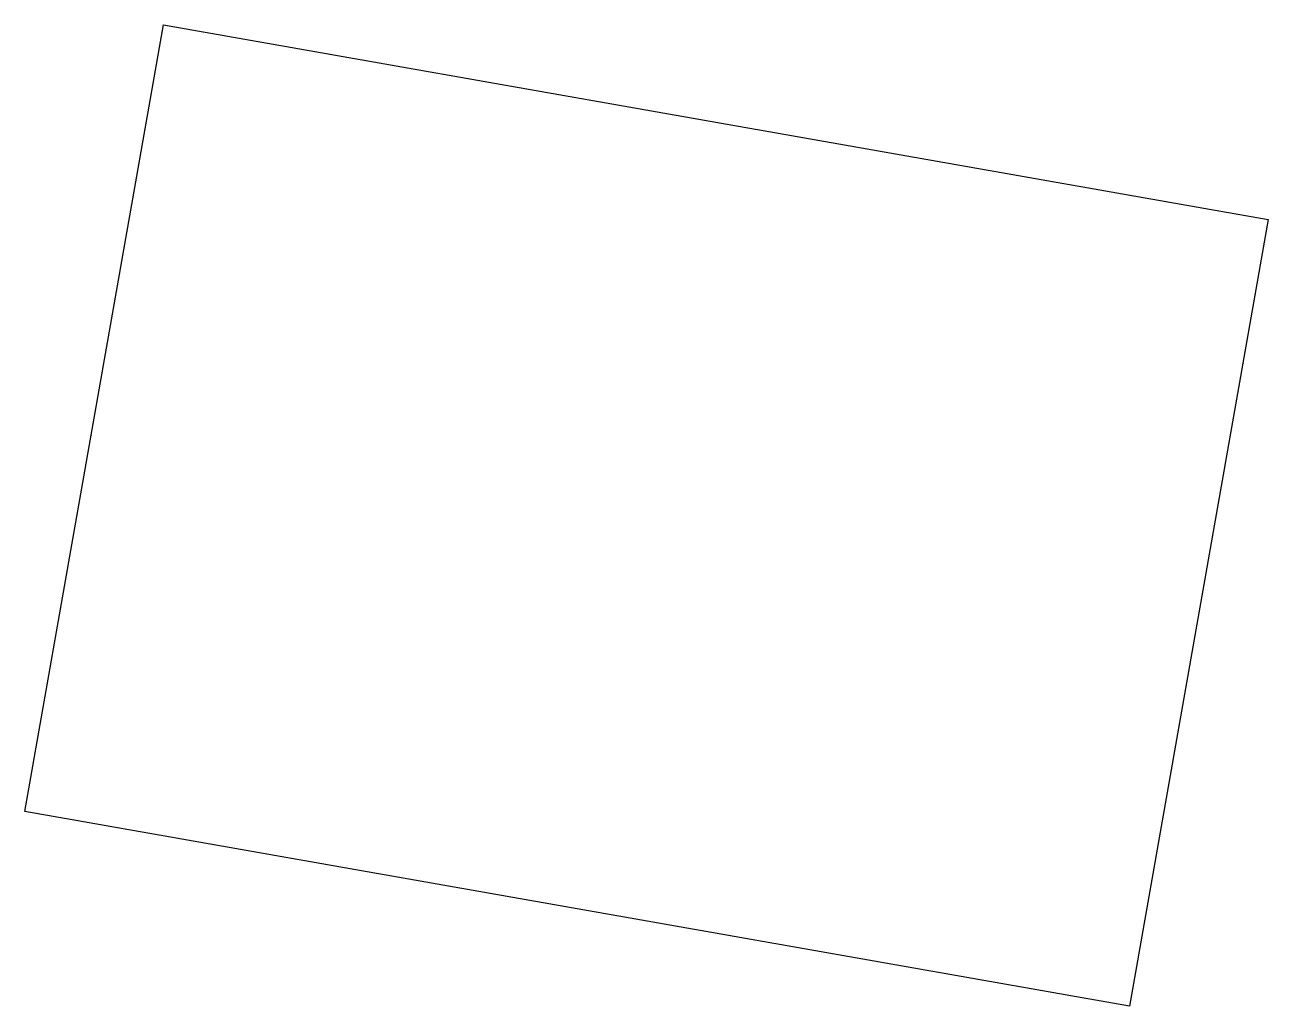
# Model space of a CAD drawing. Header units: millimetres. Extents: x -20 to 97, y -18 to 74.
import ezdxf

# ---------------------------------------------------------------- set-up
doc = ezdxf.new("R2010")
doc.units = ezdxf.units.MM

msp = doc.modelspace()

# ---------------------------------------------------------------- linework, layer by layer
for p, q in [((-20.19, 0.39), (-7.12, 74.5)), ((-7.12, 74.5), (96.87, 56.16)), ((96.87, 56.16), (83.81, -17.94)), ((83.81, -17.94), (-20.19, 0.39))]:
    msp.add_line(p, q)

doc.saveas('drawing.dxf')
